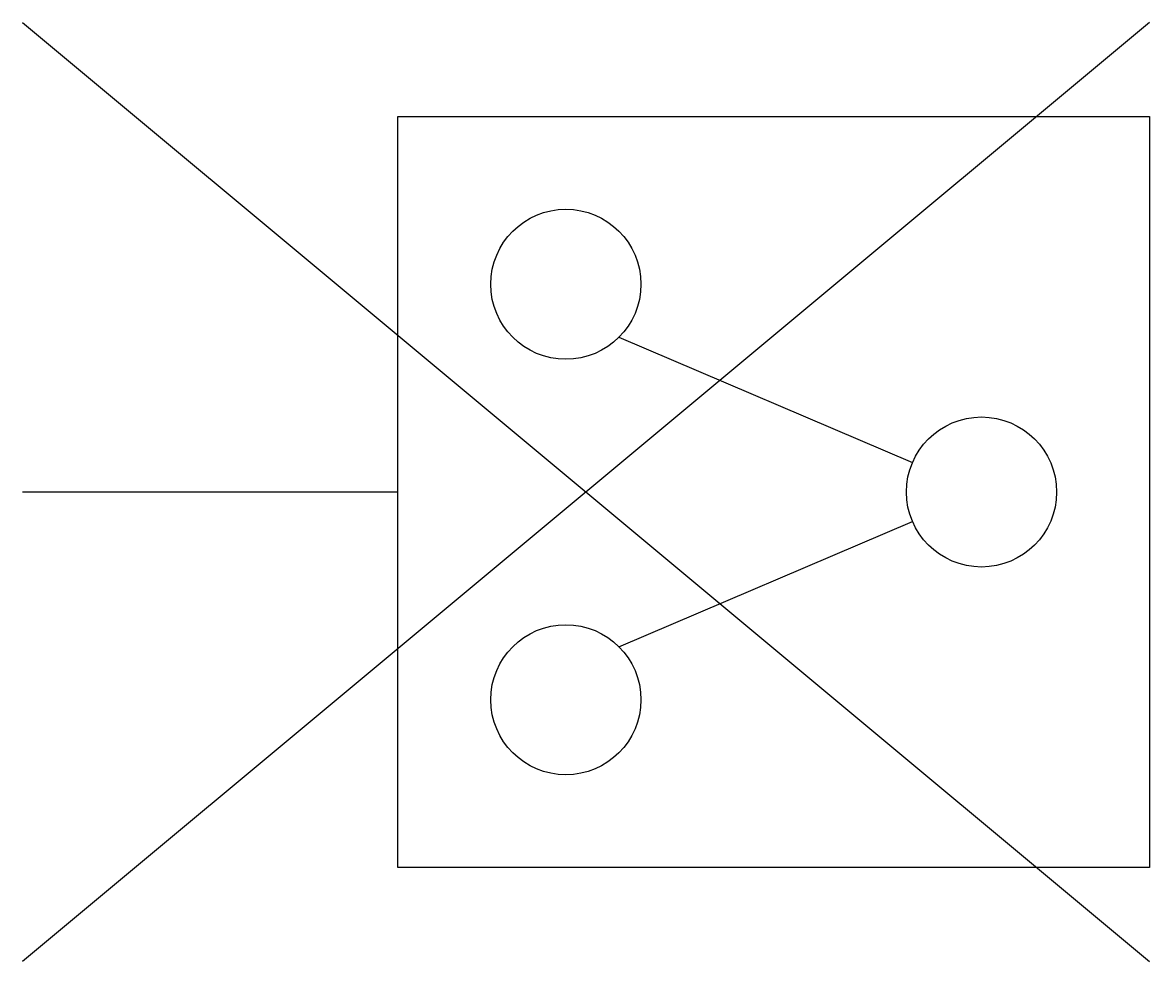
# Model space of a CAD drawing. Header units: metres. Extents: x 0 to 4.5, y -1.88 to 1.88.
import ezdxf

# ---------------------------------------------------------------- set-up
doc = ezdxf.new("R2010")
doc.units = ezdxf.units.M

msp = doc.modelspace()

# ---------------------------------------------------------------- linework, layer by layer
for p, q in [((4.503, 1.8769), (0, -1.8769)), ((0, 1.8769), (4.503, -1.8769)), ((2.3831, 0.6184), (3.5561, 0.1178)), ((1.5, 0), (0, 0)), ((2.3831, -0.6184), (3.5561, -0.1178))]:
    msp.add_line(p, q)
msp.add_lwpolyline([(1.5, 1.5015), (4.503, 1.5015), (4.503, -1.5015), (1.5, -1.5015)], close=True)
for centre in [(2.171, 0.8305), (3.832, 0), (2.171, -0.8305)]:
    msp.add_circle(centre, 0.3)

doc.saveas('drawing.dxf')
